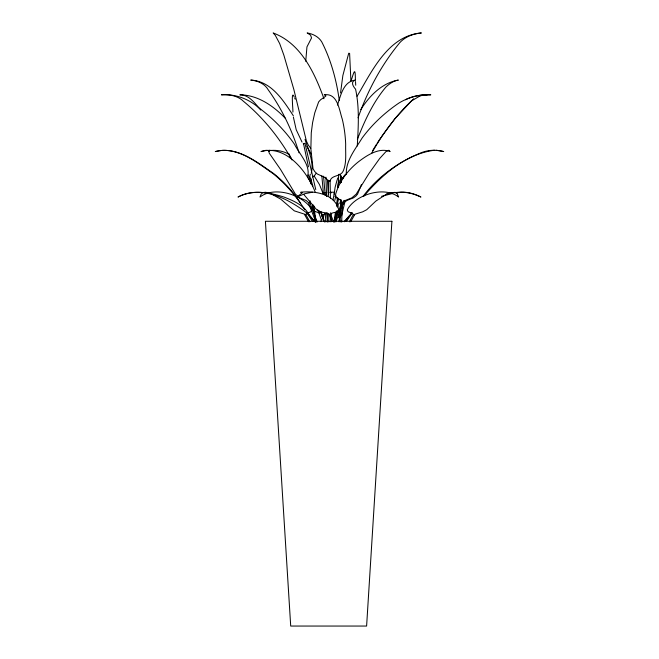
<?xml version="1.0" encoding="UTF-8"?>
<svg xmlns="http://www.w3.org/2000/svg" width="659" height="659" viewBox="0 0 659 659"><rect width="100%" height="100%" fill="white"/><g stroke="black" fill="none" stroke-linecap="round" stroke-linejoin="round"><path stroke-width="0.99" d="M350.885 80.555L349.608 53.42L348.718 53.239L342.861 75.521L340.546 92.935M338.232 187.362L338.644 174.643M340.118 222.042L340.81 199.611M341.337 182.279L341.403 177.518A4.852 4.679 -49.7 0 0 338.998 174.198M341.692 222.132L342.318 201.794M330.439 198.367L330.085 180.97C331.403 174.964 340.225 176.801 342.944 171.554C346.898 163.259 345.382 153.349 345.678 144.354C345.39 135.853 344.245 127.385 342.268 119.114C339.204 110.119 337.721 92.787 324.244 94.822L325.637 94.97L325.818 96.14L320.587 99.764L318.643 101.898L314.771 112.837L312.597 122.599L311.27 132.805L310.867 148.852L313.017 168.671L314.714 171.554L317.366 174.034L325.653 177.815L327.918 180.69L328.347 196.481M305.735 61.312L306.946 46.904L311.542 37.942L310.578 35.125L307.152 32.95C312.901 33.831 318.643 36.764 321.724 41.846C331.098 60.126 336.502 80.299 339.319 100.58M334.138 194.166L335.118 187.288L337.12 179.915M341.032 176.958A5.766 2.57 -78.9 0 1 341.024 177.914L340.439 182.477M321.971 216.671L322.375 214.406L321.254 213.425M357.277 146.01C358.323 127.171 359.583 107.681 355.572 89.171C353.216 86.593 350.086 81.625 355.432 80.085C343.166 81.411 340.761 95.753 337.416 105.11M335.423 220.098L336.642 210.946M337.186 206.885L338.133 199.759M336.304 218.986L337.392 210.831M337.935 206.753L338.347 203.689M341.197 182.279L341.741 178.202L341.016 177.996M312.531 205.938L312.382 209.719L313.322 210.847L319.261 212.939M334.138 221.284L335.439 212.182M336.452 205.106L337.474 198.021M339.649 182.848L340.085 179.808M334.698 221.375L336.008 212.297M336.873 206.242L338.026 198.178M340.201 183.037L341.214 175.978M311.377 178.927L311.427 181.167L312.918 186.069M311.74 209.719L311.534 210.847C310.603 213.277 305.933 211.951 305.949 214.76L309.854 221.828M337.523 187.115L338.817 180.5M343.042 178.408L343.141 177.914A5.766 5.56 -49.7 0 1 346.189 174.058M332.976 199.875L334.335 193.26M334.83 200.344L335.81 195.608M320.9 221.679L321.328 219.678M323.091 218.747L323.948 214.76L325.299 213.673M338.759 221.704L340.975 211.712M341.642 208.714L342.746 203.713M341.593 215.814L344.822 202.206L346.725 200.517L353.446 197.865L355.811 196.151L357.54 194.166L361.47 184.479M301.847 192.873L300.883 192.206C314.697 190.731 334.764 193.721 338.677 209.719L338.116 210.847C336.452 213.368 331.411 211.696 330.719 214.669L333.759 222.19M315.949 173.531L314.269 175.969L312.531 176.991M338.94 213.079L340.217 209.216M338.495 217.816L341.057 210.056M341.7 208.12L344.262 200.361M338.397 216.951L340.069 212.116M341.741 207.28L344.072 200.509M311.312 172.987C314.203 161.636 308.115 150.079 305.026 139.321M337.359 179.24L337.836 177.889M351.058 80.925C353.726 72.902 355.341 65.422 355.382 79.698M334.492 222.05L341.65 202.857C342.301 198.4 334.286 199.339 335.645 194.166C339.393 181.307 347.903 170.187 358.29 161.908C366.758 155.433 378.933 147.171 390.103 151.554L388.876 150.244L386.05 151.504L379.625 158.564L368.933 173.523L356.181 194.166L351.807 197.865L345.505 200.377L343.528 201.951L335.859 221.959M358.076 117.821C367.351 91.403 380.663 66.279 398.308 44.491C403.654 37.217 412.674 33.831 421.381 32.95C388.225 35.561 371.865 71.353 357.096 96.239M357.367 139.321C364.625 120.885 373.01 102.31 385.886 87.095C389.354 83.784 393.489 80.835 398.333 80.085C381.849 83.001 369.427 95.917 360.819 109.542M340.752 200.888L339.673 203.433M371.519 153.415C382.904 133.299 396.726 114.369 413.803 98.718M349.369 221.828L353.216 214.76C353.183 211.934 348.512 213.285 347.532 210.847L347.309 209.719C355.588 194.52 384.23 185.739 398.604 197.041L397.204 193.647L395.095 192.346L390.688 192.766L385.853 194.553L375.745 201.168L366.709 209.719L362.681 211.827L354.962 214.224L350.67 221.762M310.068 200.822L309.887 202.717L317.144 221.959M376.454 144.354L372.714 150.524M380.869 137.558L377.088 143.407M346.313 221.548L352.079 212.939M381.421 136.767L394.972 118.62L411.513 100.926L420.409 95.712L427.114 94.822C417.279 94.781 407.32 97.969 398.934 103.035C384.856 112.59 372.187 124.32 362.112 138.052C355.432 148.992 345.769 160.689 346.296 174.034M307.432 177.123C311.188 165.491 299.433 154.297 294.548 144.354C284.663 130.087 272.208 117.697 258.279 107.368C248.146 98.586 234.818 93.809 221.408 94.822C229.217 94.328 237.767 95.637 243.542 101.362C263.205 117.599 279.432 137.772 291.945 159.939M363.224 196.151C377.566 177.098 397.509 162.608 419.437 153.473C426.966 149.997 435.731 149.296 443.713 151.554L436.217 150.301M363.925 196.151C381.816 174.833 405.944 153.951 434.438 150.244M344.187 221.655L350.58 214.224L351.14 212.618M344.41 221.721L352.351 213.137M269.3 151.092L268.501 151.554L269.457 150.301L271.178 150.656M405.524 99.764C413.218 95.646 422.164 94.435 430.797 94.822L423.935 94.97L418.259 96.14M304.969 143.333L315.76 189.561M381.561 196.316L392.5 193.524M322.515 193.532L326.831 192.403M326.436 213.252L326.864 213.137M303.239 143.736L304.73 143.374M303.519 143.678L308.47 166.9M386.372 194.043L393.168 192.947M271.038 150.458C277.126 149.931 283.568 151.15 288.864 154.28M396.751 192.873C405.038 190.97 413.539 193.252 420.928 197.041C412.748 193.128 403.489 191.102 394.444 192.766M311.353 180.772L310.059 180.97L310.957 183.91M341.461 178.202L343.125 177.996M222.297 150.351C241.548 149.684 257.933 163.177 272.933 173.523C283.411 181.909 292.431 191.975 300.24 202.857M342.968 202.717L344.599 202.577L342.993 202.577M221.712 150.4L215.287 151.554C237.051 145.845 256.845 162.04 273.642 173.523C283.938 181.802 293.123 191.538 300.191 202.717L304.755 209.653M304.598 214.587L305.908 214.595L294.285 210.847L280.75 199.142L270.627 193.532L265.734 192.263L262.999 192.543L261.17 194.084L259.984 197.041C274.424 185.871 301.921 194.446 311.303 208.664M309.994 180.764L311.345 180.69M341.461 177.996L343.141 177.914M322.399 214.669L324.055 214.595L322.408 214.587M312.49 192.206L305.068 193.647L296.789 197.041L302.234 192.881L300.85 192.263M330.291 192.206L334.204 192.206M330.694 214.587L320.694 211.827L316.674 209.719L303.725 194.38M354.583 214.587L353.265 214.562L354.534 214.669M327.918 180.69L330.093 180.764M309.845 202.577L308.404 202.527L306.18 200.517L299.796 197.865L295.421 194.166L280.512 169.404L269.243 153.16L268.617 150.524L266.005 150.301L260.997 151.554C286.146 144.296 307.283 171.941 315.34 192.304M343.108 202.577L341.716 202.527L343.051 202.717M330.719 214.669L329.187 214.595L331.971 221.317M308.816 214.587C289.944 199.463 261.911 184.363 238.006 197.041C252.381 189.347 269.449 192.346 284.227 197.148C293.527 200.773 304.367 205.419 308.882 214.669L314.895 221.655M327.935 180.772L330.085 180.97M309.887 202.717L308.437 202.577L315.842 222.05M341.024 177.914L341.774 177.996M308.148 174.923A5.766 2.183 79.3 0 1 309.302 177.914L309.985 177.996L310.57 182.279M308.882 214.669L314.689 221.721M329.797 192.346L331.469 192.79M309.318 177.996L310.01 178.202M339.369 199.488L341.082 200.031M337.779 198.771L334.83 196.151M285.611 118.62C273.666 106.033 257.826 94.929 239.868 94.822C249.176 94.616 255.354 103.825 260.709 110.053M308.247 178.26L309.771 180.311M314.096 175.904L319.434 184.479L323.363 194.166M310.801 148.382L308.288 145.071L306.46 141.215L293.848 89.484L283.864 55.175L279.671 43.56L275.305 35.364L273.164 32.95C300.899 43.313 314.458 72.498 323.964 98.718M306.451 212.198L312.654 221.548M293.379 115.836C283.296 100.423 271.286 81.057 250.725 80.085C257.62 80.678 264.712 83.644 268.262 89.888C281.97 108.957 292.176 130.408 299.046 152.839M302.036 142.122L296.204 129.699L293.387 117.121M306.946 146.15L311.172 154.363M304.647 214.669L308.56 221.762M288.658 153.415L291.393 158.58M294.705 98.109L295.191 99.188M294.235 97.013C290.652 88.331 293.313 111.165 292.868 112.137M324.673 222.05L320.694 211.49L323.643 221.35M318.725 210.641L319.788 213.508M317.704 209.801L321.221 219.348M309.302 177.914L309.697 180.442M313.808 205.732L316.056 222.042M313.058 204.85L315.447 222.132M309.985 177.996L309.919 177.518A4.852 1.837 79.3 0 1 310.381 174.198M323.536 176.167L325.249 195.542M326.773 212.873L327.589 222.05L327.177 212.873M321.856 175.953L323.487 194.356M325.109 212.758L325.925 221.959M355.522 81.543L355.72 85.25M328.017 180.047L328.52 194.356M325.925 177.189L326.6 196.563M330.736 212.7L330.917 221.91M328.709 213.837L328.874 222.001M391.907 221.276L366.61 626.05L290.71 626.05L265.412 221.276L391.907 221.276"/></g></svg>
